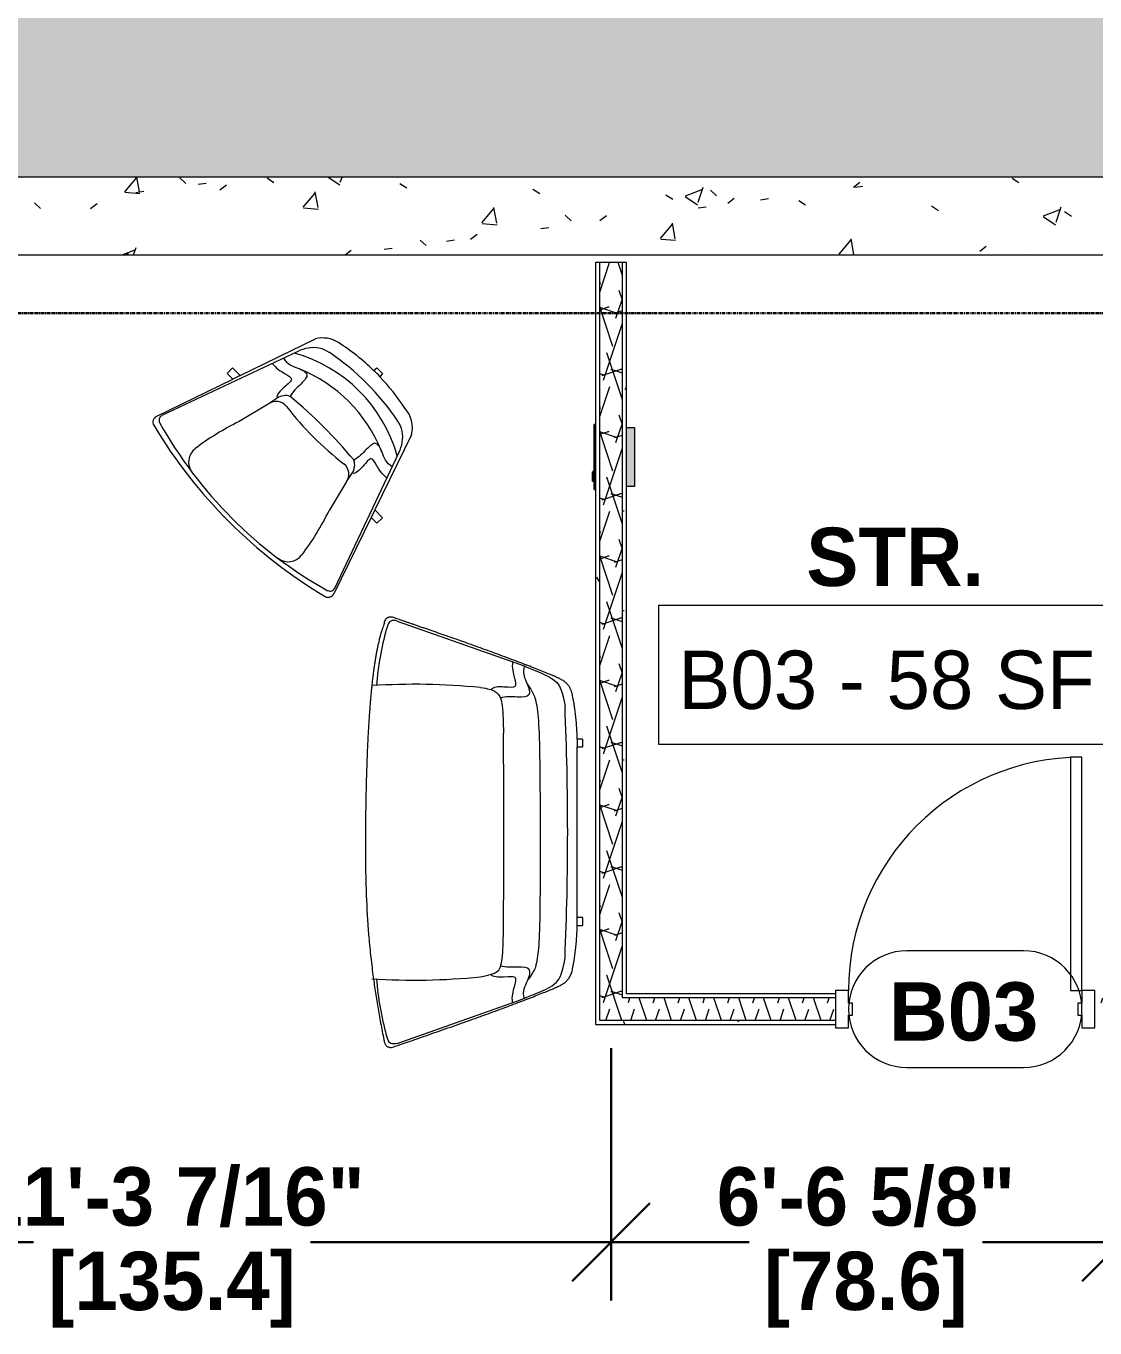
# Model space of a CAD drawing. Header units: inches. Extents: x -4218 to -1814, y 9767 to 12426.
# Drawn here: x -3447.1 to -3282.3, y 11378.6 to 11579.5 of the extents above; entities that cross this region are included whole.
import ezdxf

# ---------------------------------------------------------------- set-up
doc = ezdxf.new("R2010")
doc.units = ezdxf.units.IN
doc.header["$MEASUREMENT"] = 0
doc.linetypes.add('Grid Line 1_2_', pattern=[0.875, 0.5, -0.125, 0.125, -0.125])
doc.linetypes.add('Grid Line 1_2__2_', pattern=[0.875, 0.5, -0.125, 0.125, -0.125])
for name, color, linetype, lineweight in [('0-1', 7, 'Continuous', 5), ('A-ANNO-DIMS-1', 211, 'Continuous', 30), ('A-AREA-IDEN', 2, 'Continuous', 9), ('A-DOOR-3', 31, 'Continuous', 9), ('A-DOOR-4', 31, 'Continuous', 20), ('A-DOOR-FRAM', 31, 'Continuous', 20), ('A-DOOR-IDEN', 31, 'Continuous', 9), ('A-FLOR-3', 253, 'Continuous', 5), ('A-WALL', 113, 'Continuous', 13), ('A-WALL-PATT-2', 55, 'Continuous', 9), ('A-WALL-PATT-5', 111, 'Continuous', 9), ('E-FIRE', 2, 'Continuous', 9), ('I-FURN', 30, 'Continuous', 9), ('I-WALL-3', 2, 'Continuous', 9), ('S-FNDN-5', 7, 'Continuous', 9), ('S-GRID-1', 1, 'Grid Line 1_2_', 9), ('S-GRID-2', 1, 'Grid Line 1_2__2_', 30)]:
    doc.layers.add(name, color=color, linetype=linetype, lineweight=lineweight)
doc.styles.add('Arial_B', font='arialbd.ttf', dxfattribs={"height": 9})
doc.styles.add('Century Gothic', font='ufonts.com_century-gothic.ttf', dxfattribs={"height": 9})
doc.styles.add('Century Gothic_B', font='GOTHICB.TTF', dxfattribs={"height": 9})
doc.dimstyles.new('OD__1_16__Tol__', dxfattribs={"dimscale": 12, "dimtxt": 9.397514, "dimasz": 1, "dimexe": 0.75, "dimexo": 0.5, "dimgap": 0.125, "dimtad": 1, "dimdec": 4, "dimrnd": 0.0625, "dimzin": 3, "dimdsep": 46, "dimlunit": 4, "dimtxsty": 'Century Gothic_B', "dimblk1": 'OBLIQUE', "dimblk2": 'OBLIQUE', "dimsah": 1, "dimcen": 0.09, "dimdle": 0.75, "dimazin": 0, "dimtfac": 1, "dimtdec": 4, "dimtix": 1, "dimtmove": 0, "dimatfit": 3, "dimfxl": 1, "dimtvp": 1, "dimtfill": 1, "dimfrac": 2, "dimtolj": 1, "dimtzin": 0, "dimlwd": 30, "dimlwe": 30, "dimarcsym": 2})
pattern_1 = [(50, (0, 0), (27.5427, -2.40992), [2.88, -31.68]), (355, (0, 0), (-5.327844, 28.884266), [2.304, -25.344]), (100.451, (2.295, -0.2), (22.215316, 26.47393), [2.448, -26.924]), (46.184, (0, 7.68), (40.98187, -6.35642), [4.32, -47.52]), (96.636, (3.415, 7.15), (35.89075, 37.40619), [3.671, -40.386]), (351.184, (0, 7.68), (35.89097, 37.40622), [3.456, -38.016]), (21, (3.84, 5.76), (22.921036, -15.46073), [2.88, -31.68]), (326, (3.84, 5.76), (9.34353, 27.84574), [2.304, -25.344]), (71.451, (5.75, 4.472), (32.26477, 12.38442), [2.448, -26.924]), (37.5, (0, 0), (0.466855, 12.782707), [1.267, -23.77, 1.267, -24.461, -25.44]), (37.5, (0, 0), (0.466855, 12.782707), [-50.765, 1.267, -24.173]), (7.5, (0, 0), (10.10159, 15.14509), [1.267, -13.402, 1.267, -23.194, -9.696]), (7.5, (0, 0), (10.10159, 15.14509), [-39.13, 1.267, -8.429]), (327.5, (-8.563, 0), (20.499161, -0.86578), [1.267, -8.333, 1.267, -28.685, -39.744]), (327.5, (-8.563, 0), (20.499161, -0.86578), [-39.552, 1.267, -38.477]), (317.5, (-12.403, 0), (22.39478, 3.844288), [1.267, -11.213, 1.267, -18.624, -28.224]), (317.5, (-12.403, 0), (22.39478, 3.844288), [-32.371, 1.267, -26.957])]
pattern_2 = [(0, (0, 0), (30.72, 7.68), [1.267, -21.773, 1.267, -21.773, -122.88]), (0, (0, 0), (30.72, 7.68), [-46.08, 1.267, -44.813, 1.267, -21.773, -53.76]), (0, (0, 0), (30.72, 7.68), [-115.2, 1.267, -14.093, 1.267, -37.133]), (120, (11.52, 3.84), (-22.011075, 22.7643004), [1.267, -21.773, 1.267, -21.773, -122.88]), (120, (11.52, 3.84), (-22.011075, 22.7643004), [-46.08, 1.267, -44.813, 1.267, -21.773, -53.76]), (120, (11.52, 3.84), (-22.011075, 22.7643004), [-115.2, 1.267, -14.093, 1.267, -37.133]), (240, (15.36, 19.2), (-8.708925, -30.4443004), [1.267, -21.773, 1.267, -21.773, -122.88]), (240, (15.36, 19.2), (-8.708925, -30.4443004), [-46.08, 1.267, -44.813, 1.267, -21.773, -53.76]), (240, (15.36, 19.2), (-8.708925, -30.4443004), [-115.2, 1.267, -14.093, 1.267, -37.133])]
pattern_3 = [(161.57, (0.48, 0.48), (-3.83995378, -1.544e-05), [0, -27.322, 3.034, 0]), (18.43, (-0.48, 0.48), (-3.83995378, 1.544e-05), [0, -27.322, 3.034, 0]), (108.43, (0.48, 0.48), (1.919622, -9.60052459), [9.106, -21.25]), (71.57, (-0.48, 0.48), (1.919622, 9.60052459), [9.106, -21.25])]

# ---------------------------------------------------------------- blocks, each defined once
blk = doc.blocks.new('CTR - 1st Phase - Shell_rvt-1-FLOOR PLAN - BASEMENT')
at = {"layer": 'S-GRID-1'}
blk.add_line((-1814.21, 11535.19), (-4168.71, 11535.19), dxfattribs=at)
blk = doc.blocks.new('CTR - 1st Phase - Structure_rvt-1-FLOOR PLAN - BASEMENT')
at = {"layer": 'A-FLOR-3'}
blk.add_hatch(color=256, dxfattribs=at).paths.add_polyline_path([(-3053.55, 11556.19), (-3053.55, 11775.19), (-3562.18, 11775.19), (-3562.18, 11556.19), (-3054.24, 11556.19)], flags=0)
at = {"layer": 'A-WALL-PATT-2'}
h = blk.add_hatch(dxfattribs=at)
h.set_pattern_fill('FP_2', color=256, style=0, pattern_type=2)
h.set_pattern_definition(pattern_1)
h.paths.add_polyline_path([(-3433.32, 11544.19), (-3433.32, 11556.19), (-3599.32, 11556.19), (-3599.32, 11544.19), (-3464.18, 11544.19)], flags=0)
h = blk.add_hatch(dxfattribs=at)
h.set_pattern_fill('FP_2', color=256, style=0, pattern_type=2)
h.set_pattern_definition(pattern_1)
h.paths.add_polyline_path([(-3197.89, 11544.19), (-3154.32, 11544.19), (-3154.32, 11556.19), (-3433.32, 11556.19), (-3433.32, 11544.19), (-3198.93, 11544.19)], flags=0)
at = {"layer": 'S-FNDN-5'}
for p, q in [((-3433.32, 11556.19), (-3599.32, 11556.19)), ((-3154.32, 11556.19), (-3433.32, 11556.19)), ((-3489.7, 11544.19), (-3433.32, 11544.19)), ((-3433.32, 11544.19), (-3197.89, 11544.19))]:
    blk.add_line(p, q, dxfattribs=at)
at = {"layer": 'S-GRID-2'}
blk.add_line((-1814.21, 11535.19), (-4076.95, 11535.19), dxfattribs=at)
blk = doc.blocks.new('HOLLOW METAL - HM - METAL LEAF - 3-0 x 7-0-2191985-FLOOR PLAN - BASEMENT')
at = {"layer": 'A-DOOR-3'}
blk.add_arc((18, 3.125), 36, 90, 180, dxfattribs=at)
at = {"layer": 'A-DOOR-4'}
for p, q in [((18, 39.125), (16.25, 39.125)), ((16.25, 39.125), (16.25, 3.125)), ((18, 3.125), (18, 39.125)), ((16.25, 3.125), (18, 3.125))]:
    blk.add_line(p, q, dxfattribs=at)
at = {"layer": 'A-DOOR-FRAM'}
for p, q in [((-18, 3.125), (-20, 3.125)), ((-20, 3.125), (-20, -2.625)), ((-18, 1.1875), (-18, 3.125)), ((18, 3.125), (18, 1.1875)), ((20, 3.125), (18, 3.125)), ((20, -2.625), (20, 3.125)), ((-17.375, 1.1875), (-18, 1.1875)), ((-17.375, -0.6875), (-17.375, 1.1875)), ((18, 1.1875), (17.375, 1.1875)), ((17.375, 1.1875), (17.375, -0.6875)), ((-18, -2.625), (-18, -0.6875)), ((-18, -0.6875), (-17.375, -0.6875)), ((17.375, -0.6875), (18, -0.6875)), ((18, -0.6875), (18, -2.625)), ((-20, -2.625), (-18, -2.625)), ((18, -2.625), (20, -2.625))]:
    blk.add_line(p, q, dxfattribs=at)
blk = doc.blocks.new('Seating-Setee-Teknion-BBMC_Metropolitan-R2013 - Lounge Settee-1463093-FLOOR PLAN - BASEMENT')
at = {"layer": 'I-FURN'}
for p, q in [((-14.38, 16.96), (-14.38, 16.18)), ((-13.23, 17.01), (-14.33, 17.01)), ((-13.18, 16.18), (-13.18, 16.96)), ((13.18, 16.18), (-13.18, 16.18)), ((13.18, 16.96), (13.18, 16.18)), ((14.33, 17.01), (13.23, 17.01)), ((14.38, 16.18), (14.38, 16.96)), ((-32.58, -11.63), (-25.87, 7.43)), ((32.58, -11.63), (25.87, 7.43))]:
    blk.add_line(p, q, dxfattribs=at)
for centre, radius, start, end in [((-14.33, 16.96), 0.05, 90, 180), ((-13.23, 16.96), 0.05, 0, 90), ((13.23, 16.96), 0.05, 90, 180), ((14.33, 16.96), 0.05, 0, 90), ((0, -443.54), 458.23, 87.5725, 92.4275), ((0, -1564.76), 1569.61, 89.44191, 90.55809), ((81.89, -8.96), 104.71, 174.4123, 183.5877), ((-81.89, -8.96), 104.71, 356.4123, 5.5877), ((-18.28, 35.39), 50.39, 254.9741, 265.0259), ((18.28, 35.39), 50.39, 274.9741, 285.0259)]:
    blk.add_arc(centre, radius, start, end, dxfattribs=at)
for points, knots in [([(-14.38, 16.18), (-15.21, 16.14), (-16.35, 16.08), (-17.66, 15.96), (-18.55, 15.86), (-19.33, 15.75), (-20.24, 15.61), (-20.77, 15.52), (-21.06, 15.45)], [0, 0, 0, 0, 0.25, 0.375, 0.5, 0.625, 0.75, 1, 1, 1, 1]), ([(21.06, 15.45), (20.77, 15.52), (20.24, 15.61), (19.33, 15.75), (18.55, 15.86), (17.66, 15.96), (16.35, 16.08), (15.21, 16.14), (14.38, 16.18)], [0, 0, 0, 0, 0.25, 0.375, 0.5, 0.625, 0.75, 1, 1, 1, 1]), ([(-21.06, 15.45), (-21.23, 15.42), (-21.55, 15.34), (-21.98, 15.19), (-22.28, 15.04), (-22.5, 14.9), (-22.66, 14.8), (-22.8, 14.68), (-22.93, 14.56), (-23.06, 14.42), (-23.17, 14.29), (-23.28, 14.14), (-23.39, 13.99), (-23.48, 13.83), (-23.58, 13.67), (-23.67, 13.5), (-23.76, 13.32), (-23.84, 13.13), (-23.93, 12.94), (-24.02, 12.75), (-24.13, 12.48), (-24.33, 11.99), (-24.65, 11.23), (-25.05, 10.23), (-25.48, 9.14), (-26.09, 7.57), (-26.74, 5.83), (-27.45, 3.93), (-27.91, 2.67), (-28.28, 1.63), (-28.57, 0.83), (-28.87, 0.01), (-29.26, -1.1), (-29.66, -2.23), (-30.06, -3.35), (-30.33, -4.12), (-30.57, -4.82), (-30.79, -5.44), (-31, -6.05), (-31.21, -6.65), (-31.41, -7.23), (-31.61, -7.81), (-31.8, -8.36), (-31.99, -8.9), (-32.17, -9.42), (-32.34, -9.92), (-32.51, -10.4), (-32.66, -10.85), (-32.81, -11.27), (-32.99, -11.79), (-33.11, -12.14), (-33.18, -12.35)], [0, 0, 0, 0, 0.020833, 0.041667, 0.0625, 0.072917, 0.083333, 0.09375, 0.104167, 0.114583, 0.125, 0.135417, 0.145833, 0.15625, 0.166667, 0.177083, 0.1875, 0.197917, 0.208333, 0.21875, 0.229167, 0.25, 0.291667, 0.333333, 0.375, 0.416667, 0.5, 0.541667, 0.583333, 0.604167, 0.625, 0.645833, 0.666667, 0.708333, 0.729167, 0.75, 0.765625, 0.78125, 0.796875, 0.8125, 0.828125, 0.84375, 0.859375, 0.875, 0.890625, 0.90625, 0.921875, 0.9375, 0.953125, 0.96875, 1, 1, 1, 1]), ([(-25.87, 7.43), (-24.42, 11.02), (-23.48, 13.17), (-21.73, 13.89), (-19.41, 14.28)], [0, 0, 0, 0, 0.2252068, 0.4081871, 0.4081871, 0.4081871, 0.4081871]), ([(25.87, 7.43), (24.42, 11.02), (23.48, 13.17), (21.73, 13.89), (19.41, 14.28)], [0, 0, 0, 0, 0.2252068, 0.4081871, 0.4081871, 0.4081871, 0.4081871]), ([(33.18, -12.35), (33.08, -12.07), (32.92, -11.6), (32.66, -10.85), (32.39, -10.04), (32, -8.92), (31.31, -6.95), (30.55, -4.76), (29.76, -2.51), (29.26, -1.1), (28.87, 0.01), (28.57, 0.83), (28.28, 1.63), (27.91, 2.67), (27.45, 3.93), (26.74, 5.83), (26.09, 7.57), (25.48, 9.14), (25.05, 10.23), (24.72, 11.06), (24.46, 11.68), (24.24, 12.2), (24.08, 12.6), (23.96, 12.87), (23.92, 12.97), (23.85, 13.11), (23.76, 13.32), (23.66, 13.52), (23.59, 13.65), (23.54, 13.73), (23.46, 13.87), (23.36, 14.03), (23.26, 14.18), (23.17, 14.29), (23.08, 14.39), (22.96, 14.52), (22.83, 14.65), (22.71, 14.75), (22.63, 14.81), (22.52, 14.89), (22.34, 15.01), (22.07, 15.15), (21.66, 15.31), (21.31, 15.4), (21.06, 15.45)], [0, 0, 0, 0, 0.041667, 0.0625, 0.083333, 0.125, 0.166667, 0.25, 0.291667, 0.333333, 0.354167, 0.375, 0.395833, 0.416667, 0.458333, 0.5, 0.583333, 0.625, 0.666667, 0.708333, 0.729167, 0.75, 0.78125, 0.789062, 0.792969, 0.796875, 0.8125, 0.828125, 0.832031, 0.835938, 0.84375, 0.859375, 0.867188, 0.875, 0.882812, 0.890625, 0.90625, 0.914062, 0.917969, 0.921875, 0.9375, 0.953125, 0.96875, 1, 1, 1, 1]), ([(-23.04, 8.36), (-21.45, 9.43), (-19.2, 10.12), (-14.55, 10.45), (15.42, 10.48), (19.02, 10.17), (21.24, 9.62), (22.71, 8.59)], [0, 0, 0, 0, 0.248898, 1.278682, 2.343766, 3.342718, 3.556847, 3.556847, 3.556847, 3.556847]), ([(-25.7, 8.01), (-24.59, 7.65), (-22.65, 8.61), (-20.89, 9.06), (-20.8, 7.35), (-20.95, 5.09), (-20.7, 4.32)], [0, 0, 0, 0, 0.1414553, 0.2981065, 0.4572853, 0.5889724, 0.5889724, 0.5889724, 0.5889724]), ([(25.7, 8.01), (24.59, 7.66), (22.7, 8.73), (20.88, 9.11), (20.77, 7.39), (20.9, 5.13), (20.64, 4.36)], [0, 0, 0, 0, 0.1441141, 0.3036305, 0.4661544, 0.5996296, 0.5996296, 0.5996296, 0.5996296]), ([(-26.35, 6.19), (-25.32, 6.06), (-23.62, 6.55), (-22.14, 6.89), (-22.44, 5.24), (-22.44, 3.12), (-21.98, 2.9)], [0, 0, 0, 0, 0.1221935, 0.2623978, 0.4124405, 0.5340575, 0.5340575, 0.5340575, 0.5340575]), ([(26.35, 6.19), (25.31, 6.06), (23.59, 6.56), (22.1, 6.91), (22.4, 5.24), (22.39, 3.1), (21.92, 2.88)], [0, 0, 0, 0, 0.1221935, 0.2623978, 0.4124405, 0.5340575, 0.5340575, 0.5340575, 0.5340575]), ([(-22.32, 1.23), (-22.18, 2.42), (-21.62, 4.03), (-20.65, 4.78), (-15.29, 4.78)], [0, 0, 0, 0, 0.1145501, 0.345051, 0.345051, 0.345051, 0.345051]), ([(22.32, 1.23), (21.97, 2.73), (21.62, 4.03), (20.65, 4.78), (15.29, 4.78)], [0, 0, 0, 0, 0.1141086, 0.334486, 0.334486, 0.334486, 0.334486]), ([(-32.58, -11.63), (-32.7, -11.97), (-32.7, -12.77), (-32.13, -13), (-31.35, -13.27)], [0, 0, 0, 0, 0.0494276, 0.1116388, 0.1116388, 0.1116388, 0.1116388]), ([(32.58, -11.63), (32.7, -11.97), (32.7, -12.77), (32.13, -13), (31.35, -13.27)], [0, 0, 0, 0, 0.0494276, 0.1116388, 0.1116388, 0.1116388, 0.1116388]), ([(-33.18, -12.35), (-33.19, -12.43), (-33.2, -12.58), (-33.19, -12.79), (-33.14, -12.98), (-33.02, -13.24), (-32.79, -13.45), (-32.41, -13.6), (-32.17, -13.63), (-32.04, -13.65)], [0, 0, 0, 0, 0.111111, 0.222222, 0.333333, 0.444444, 0.722222, 0.861111, 1, 1, 1, 1]), ([(-32.04, -13.65), (-31.77, -13.75), (-31.2, -13.96), (-30.25, -14.24), (-29.37, -14.46), (-28.61, -14.63), (-28.03, -14.74), (-27.42, -14.86), (-26.79, -14.97), (-26.14, -15.07), (-25.47, -15.17), (-24.79, -15.26), (-24.08, -15.35), (-23.36, -15.44), (-22.63, -15.52), (-21.88, -15.59), (-21.12, -15.67), (-20.34, -15.73), (-19.56, -15.8), (-18.76, -15.86), (-17.95, -15.92), (-17.14, -15.97), (-16.32, -16.02), (-15.49, -16.07), (-14.65, -16.12), (-13.81, -16.16), (-12.96, -16.2), (-12.12, -16.23), (-11.26, -16.26), (-10.41, -16.29), (-9.56, -16.32), (-8.71, -16.35), (-7.85, -16.37), (-7, -16.39), (-5.88, -16.42), (-4.48, -16.45), (-2.82, -16.47), (-1.19, -16.49), (0.95, -16.51), (3.58, -16.51), (6.67, -16.47), (10.75, -16.35), (14.8, -16.11), (18.91, -15.72), (21.79, -15.38), (24.46, -15.01), (26.51, -14.68), (28.17, -14.39), (29.87, -14.08), (31.16, -13.83), (32.04, -13.65)], [0, 0, 0, 0, 0.02381, 0.047619, 0.071429, 0.083333, 0.095238, 0.107143, 0.119048, 0.130952, 0.142857, 0.154762, 0.166667, 0.178571, 0.190476, 0.202381, 0.214286, 0.22619, 0.238095, 0.25, 0.261905, 0.27381, 0.285714, 0.297619, 0.309524, 0.321429, 0.333333, 0.345238, 0.357143, 0.369048, 0.380952, 0.392857, 0.404762, 0.416667, 0.428571, 0.452381, 0.47619, 0.5, 0.52381, 0.571429, 0.619048, 0.666667, 0.761905, 0.809524, 0.857143, 0.892857, 0.928571, 0.946429, 0.964286, 1, 1, 1, 1]), ([(32.04, -13.65), (32.14, -13.64), (32.34, -13.61), (32.58, -13.53), (32.78, -13.43), (32.94, -13.3), (33.06, -13.15), (33.14, -12.99), (33.17, -12.86), (33.19, -12.76), (33.2, -12.61), (33.2, -12.47), (33.18, -12.35)], [0, 0, 0, 0, 0.111111, 0.222222, 0.333333, 0.444444, 0.555556, 0.666667, 0.75, 0.791667, 0.833333, 1, 1, 1, 1])]:
    blk.add_open_spline(points, degree=3, knots=knots, dxfattribs=at)
for points in [[(-14.38, 16.18), (-13.78, 16.18), (-13.18, 16.18)], [(14.38, 16.18), (13.78, 16.18), (13.18, 16.18)]]:
    blk.add_open_spline(points, degree=2, dxfattribs=at)
blk = doc.blocks.new('Seating-Lounge_Chair-Teknion-BBMC_Metropolitan-R2013 - Lounge Chair-1793153-FLOOR PLAN - BASEMENT')
at = {"layer": 'I-FURN'}
for p, q in [((-15.08, 0.6), (-19.35, 12.99)), ((-11.03, -9.54), (-18.84, 12.29)), ((11.03, -9.54), (18.84, 12.29)), ((19.35, 12.99), (15.08, 0.6)), ((-8.51, -0.55), (-9.74, 4.39)), ((8.51, -0.55), (9.77, 4.5)), ((-16.34, 0.58), (-15.08, 0.6)), ((-16.34, -0.62), (-16.34, 0.58)), ((-14.66, -0.64), (-15.08, 0.6)), ((14.66, -0.64), (15.08, 0.6)), ((15.08, 0.6), (16.34, 0.58)), ((16.34, 0.58), (16.34, -0.62)), ((-14.66, -0.64), (-16.34, -0.62)), ((-10.46, -12.84), (-14.66, -0.64)), ((14.66, -0.64), (10.46, -12.84)), ((16.34, -0.62), (14.66, -0.64)), ((-0.6, -16.36), (-0.69, -15.74)), ((0.68, -15.74), (0.6, -16.36)), ((0.6, -16.36), (-0.6, -16.36))]:
    blk.add_line(p, q, dxfattribs=at)
for centre, radius, start, end in [((0, -60.44), 76.97, 75.9502, 104.0498), ((-18.45, 13.3), 0.949, 104.0498, 199), ((0, -51.1), 66.95, 74.0922, 105.9078), ((-9.05, 12.61), 2.59, 97.7889, 187.7889), ((9.04, 12.61), 2.59, 352.2111, 82.2111), ((18.45, 13.3), 0.949, 341, 75.9502), ((-18.11, 12.55), 0.766, 107.9097, 199.6651), ((29.35, 17.86), 41.36, 187.7889, 199.02), ((-29.36, 17.87), 41.36, 341.1446, 352.2111), ((18.11, 12.55), 0.766, 340.3349, 72.0903), ((-6.53, -0.33), 1.99, 186.4293, 277.5707), ((26.42, 5.66), 35.49, 190.3666, 192.7696), ((0, -49.5), 47.61, 82.49, 97.5707), ((6.53, -0.33), 1.99, 261.0991, 353.5707), ((-26.42, 5.66), 35.49, 347.2304, 349.6334), ((-5.99, -1.79), 2.23, 190.1443, 244.8434), ((0, 78), 82.11, 265.1543, 274.8457), ((5.99, -1.79), 2.23, 295.1566, 349.8557), ((0, 13.43), 23.05, 247.077, 292.923), ((0, 11.03), 22.95, 240.7025, 299.2975), ((-5.4, -7.6), 5.96, 198.9113, 215.0887), ((5.4, -7.6), 5.96, 324.9113, 341.0887), ((-6.62, -8.47), 4.46, 215.0887, 258.9113), ((6.62, -8.47), 4.46, 281.0887, 324.9113), ((-6.64, -10.6), 4.43, 210.3775, 267.1506), ((0.02, 25.42), 39, 258.9113, 281.0887), ((6.64, -10.6), 4.43, 282.045, 329.6225), ((0.14, 18.2), 33.94, 258.0984, 268.6064), ((-0.03, -0.33), 15.43, 267.603, 272.679), ((0.14, 18.2), 33.94, 270.9183, 282.6323)]:
    blk.add_arc(centre, radius, start, end, dxfattribs=at)
for points, knots in [([(-12.5, -5.44), (-11.48, -5.31), (-9.8, -5.8), (-8.34, -6.13), (-8.64, -4.5), (-8.64, -2.41), (-8.19, -2.19)], [0, 0, 0, 0, 0.1221935, 0.2623978, 0.4124405, 0.5340575, 0.5340575, 0.5340575, 0.5340575]), ([(-11.85, -7.26), (-10.78, -6.94), (-8.92, -7.91), (-7.24, -8.38), (-7.1, -6.73), (-7.2, -4.55), (-6.94, -3.81)], [0, 0, 0, 0, 0.1414553, 0.2981065, 0.4572853, 0.5889724, 0.5889724, 0.5889724, 0.5889724]), ([(11.85, -7.26), (10.78, -6.94), (8.92, -7.91), (7.24, -8.38), (7.1, -6.73), (7.2, -4.55), (6.94, -3.81)], [0, 0, 0, 0, 0.1414553, 0.2981065, 0.4572853, 0.5889724, 0.5889724, 0.5889724, 0.5889724]), ([(12.5, -5.44), (11.48, -5.31), (9.8, -5.8), (8.34, -6.13), (8.64, -4.5), (8.64, -2.41), (8.19, -2.19)], [0, 0, 0, 0, 0.1221935, 0.2623978, 0.4124405, 0.5340575, 0.5340575, 0.5340575, 0.5340575])]:
    blk.add_open_spline(points, degree=3, knots=knots, dxfattribs=at)
blk = doc.blocks.new('104416 - Fire Extinguishers - Wall - Class A - Light - 2A-2206155-FLOOR PLAN - BASEMENT')
at = {"layer": 'E-FIRE'}
for points in [[(13.19, 2.37), (23.19, 2.37), (23.19, 2.63), (13.19, 2.63)], [(14.44, 2.63), (14.84, 2.63), (14.84, 2.88), (14.44, 2.88)], [(14.84, 2.63), (15.03, 2.63), (15.03, 2.88), (14.84, 2.88)], [(15.03, 2.63), (15.11, 2.63), (15.08, 2.88), (15.03, 2.88)], [(15.11, 2.63), (15.24, 2.63), (15.24, 2.88), (15.11, 2.88)], [(15.24, 2.63), (15.51, 2.63), (15.51, 2.88), (15.24, 2.88)], [(15.51, 2.63), (15.73, 2.63), (15.73, 2.88), (15.51, 2.88)], [(15.73, 2.63), (15.87, 2.63), (15.87, 2.88), (15.73, 2.88)], [(15.87, 2.63), (15.91, 2.63), (15.87, 2.88)], [(15.91, 2.63), (15.94, 2.63), (15.91, 2.88)], [(13.63, -3.62), (22.75, -3.62), (22.75, -2.38), (13.63, -2.38), (13.63, -2.46)]]:
    blk.add_hatch(color=256, dxfattribs=at).paths.add_polyline_path(points, flags=0)
for p, q in [((13.19, 2.63), (13.19, 2.37)), ((23.19, 2.63), (13.19, 2.63)), ((13.19, 2.63), (23.19, 2.63)), ((13.19, 2.63), (13.19, 2.37)), ((14.41, 2.63), (14.41, 2.88)), ((14.44, 2.88), (14.84, 2.88)), ((14.44, 2.63), (14.44, 2.88)), ((14.84, 2.88), (15.03, 2.88)), ((14.84, 2.63), (14.84, 2.88)), ((15.03, 2.88), (15.11, 2.88)), ((15.03, 2.63), (15.03, 2.88)), ((15.11, 2.88), (15.24, 2.88)), ((15.11, 2.63), (15.11, 2.88)), ((15.24, 2.88), (15.51, 2.88)), ((15.24, 2.63), (15.24, 2.88)), ((15.51, 2.88), (15.73, 2.88)), ((15.51, 2.63), (15.51, 2.88)), ((15.73, 2.88), (15.87, 2.88)), ((15.73, 2.63), (15.73, 2.88)), ((15.87, 2.88), (15.91, 2.88)), ((15.87, 2.63), (15.87, 2.88)), ((15.91, 2.63), (15.91, 2.88)), ((15.94, 2.63), (15.94, 2.88)), ((23.19, 2.37), (23.19, 2.63)), ((23.19, 2.37), (23.19, 2.63)), ((13.63, -3.62), (13.63, -2.38)), ((22.75, -3.62), (13.63, -3.62)), ((22.75, -2.38), (22.75, -3.62))]:
    blk.add_line(p, q, dxfattribs=at)
blk = doc.blocks.new('Door Tag - Plans-594102-FLOOR PLAN - BASEMENT')
at = {"layer": 'A-DOOR-IDEN'}
for p, q in [((0.09375, 0.09375), (-0.09375, 0.09375)), ((-0.09375, -0.09375), (0.09375, -0.09375))]:
    blk.add_line(p, q, dxfattribs=at)
for centre, start, end in [((-0.09375, 0), 90, 270), ((0.09375, 0), 270, 90)]:
    blk.add_arc(centre, 0.09375, start, end, dxfattribs=at)
blk = doc.blocks.new('_Oblique')
at = {"color": 0, "linetype": 'ByBlock', "lineweight": -2}
blk.add_line((-0.5, -0.5), (0.5, 0.5), dxfattribs=at)
blk = doc.blocks.new('DIMBLOCK62-FLOOR PLAN - BASEMENT')
at = {"layer": 'A-ANNO-DIMS-1', "color": 0, "lineweight": 30, "transparency": 16777216}
for p, q in [((-3492.32, 11429.63), (-3492.32, 11382.85)), ((-3356.9, 11421.8), (-3356.9, 11382.85)), ((-3501.32, 11391.85), (-3347.9, 11391.85))]:
    blk.add_line(p, q, dxfattribs=at)
at = {"layer": 'Defpoints', "color": 0, "transparency": 16777216}
for p in [(-3492.32, 11435.63), (-3356.9, 11427.8), (-3356.9, 11391.85)]:
    blk.add_point(p, dxfattribs=at)
at = {"layer": 'A-ANNO-DIMS-1', "color": 0, "lineweight": 30, "transparency": 16777216, "xscale": 12, "yscale": 12, "zscale": 12, "rotation": 180}
blk.add_blockref('_Oblique', (-3492.32, 11391.85), dxfattribs=at)
at = {"layer": 'A-ANNO-DIMS-1', "color": 0, "lineweight": 30, "transparency": 16777216, "xscale": 12, "yscale": 12, "zscale": 12}
blk.add_blockref('_Oblique', (-3356.9, 11391.85), dxfattribs=at)
at = {"layer": 'A-ANNO-DIMS-1', "color": 0, "transparency": 16777216, "insert": (-3424.61, 11398.78), "char_height": 9, "attachment_point": 5, "style": 'Century Gothic_B', "bg_fill": 3, "box_fill_scale": 1.25, "bg_fill_color": 256, "bg_fill_true_color": 13158600, "bg_fill_transparency": 0}
blk.add_mtext('\\A1;11\'-3 7/16"', dxfattribs=at)
at = {"layer": 'A-ANNO-DIMS-1', "color": 0, "transparency": 16777216, "insert": (-3424.61, 11384.52), "char_height": 9, "attachment_point": 5, "style": 'Century Gothic_B', "bg_fill": 3, "box_fill_scale": 1.25, "bg_fill_color": 256, "bg_fill_true_color": 13158600, "bg_fill_transparency": 0}
blk.add_mtext('\\A1;[135.4]', dxfattribs=at)
blk = doc.blocks.new('DIMBLOCK63-FLOOR PLAN - BASEMENT')
at = {"layer": 'A-ANNO-DIMS-1', "color": 0, "lineweight": 30, "transparency": 16777216}
for p, q in [((-3356.9, 11421.8), (-3356.9, 11382.85)), ((-3278.27, 11421.8), (-3278.27, 11382.85)), ((-3365.9, 11391.85), (-3269.27, 11391.85))]:
    blk.add_line(p, q, dxfattribs=at)
at = {"layer": 'Defpoints', "color": 0, "transparency": 16777216}
for p in [(-3356.9, 11427.8), (-3278.27, 11427.8), (-3278.27, 11391.85)]:
    blk.add_point(p, dxfattribs=at)
at = {"layer": 'A-ANNO-DIMS-1', "color": 0, "lineweight": 30, "transparency": 16777216, "xscale": 12, "yscale": 12, "zscale": 12, "rotation": 180}
blk.add_blockref('_Oblique', (-3356.9, 11391.85), dxfattribs=at)
at = {"layer": 'A-ANNO-DIMS-1', "color": 0, "lineweight": 30, "transparency": 16777216, "xscale": 12, "yscale": 12, "zscale": 12}
blk.add_blockref('_Oblique', (-3278.27, 11391.85), dxfattribs=at)
at = {"layer": 'A-ANNO-DIMS-1', "color": 0, "transparency": 16777216, "insert": (-3317.59, 11398.78), "char_height": 9, "attachment_point": 5, "style": 'Century Gothic_B', "bg_fill": 3, "box_fill_scale": 1.25, "bg_fill_color": 256, "bg_fill_true_color": 13158600, "bg_fill_transparency": 0}
blk.add_mtext('\\A1;6\'-6 5/8"', dxfattribs=at)
at = {"layer": 'A-ANNO-DIMS-1', "color": 0, "transparency": 16777216, "insert": (-3317.59, 11384.52), "char_height": 9, "attachment_point": 5, "style": 'Century Gothic_B', "bg_fill": 3, "box_fill_scale": 1.25, "bg_fill_color": 256, "bg_fill_true_color": 13158600, "bg_fill_transparency": 0}
blk.add_mtext('\\A1;[78.6]', dxfattribs=at)
blk = doc.blocks.new('DIMBLOCK64-FLOOR PLAN - BASEMENT')
at = {"layer": 'A-ANNO-DIMS-1', "color": 0, "lineweight": 30, "transparency": 16777216}
for p, q in [((-3278.27, 11421.8), (-3278.27, 11382.85)), ((-3194.89, 11421.8), (-3194.89, 11382.85)), ((-3287.27, 11391.85), (-3185.89, 11391.85))]:
    blk.add_line(p, q, dxfattribs=at)
at = {"layer": 'Defpoints', "color": 0, "transparency": 16777216}
for p in [(-3278.27, 11427.8), (-3194.89, 11427.8), (-3194.89, 11391.85)]:
    blk.add_point(p, dxfattribs=at)
at = {"layer": 'A-ANNO-DIMS-1', "color": 0, "lineweight": 30, "transparency": 16777216, "xscale": 12, "yscale": 12, "zscale": 12, "rotation": 180}
blk.add_blockref('_Oblique', (-3278.27, 11391.85), dxfattribs=at)
at = {"layer": 'A-ANNO-DIMS-1', "color": 0, "lineweight": 30, "transparency": 16777216, "xscale": 12, "yscale": 12, "zscale": 12}
blk.add_blockref('_Oblique', (-3194.89, 11391.85), dxfattribs=at)
at = {"layer": 'A-ANNO-DIMS-1', "color": 0, "transparency": 16777216, "insert": (-3236.58, 11398.78), "char_height": 9, "attachment_point": 5, "style": 'Century Gothic_B', "bg_fill": 3, "box_fill_scale": 1.25, "bg_fill_color": 256, "bg_fill_true_color": 13158600, "bg_fill_transparency": 0}
blk.add_mtext('\\A1;6\'-11 3/8"', dxfattribs=at)
at = {"layer": 'A-ANNO-DIMS-1', "color": 0, "transparency": 16777216, "insert": (-3236.58, 11384.52), "char_height": 9, "attachment_point": 5, "style": 'Century Gothic_B', "bg_fill": 3, "box_fill_scale": 1.25, "bg_fill_color": 256, "bg_fill_true_color": 13158600, "bg_fill_transparency": 0}
blk.add_mtext('\\A1;[83.4]', dxfattribs=at)

msp = doc.modelspace()

# ---------------------------------------------------------------- hatches: boundary and pattern name
at = {"layer": 'A-WALL-PATT-5'}
h = msp.add_hatch(dxfattribs=at)
h.set_pattern_fill('FP_5', color=256, style=0, pattern_type=2)
h.set_pattern_definition(pattern_2)
h.paths.add_polyline_path([(-3359.27414, 11425.4269), (-3358.64914, 11425.4269), (-3358.64914, 11542.9894), (-3359.27414, 11542.9894), (-3359.27414, 11427.04979)], flags=0)
h = msp.add_hatch(dxfattribs=at)
h.set_pattern_fill('FP_6', color=256, style=0, pattern_type=2)
h.set_pattern_definition(pattern_3)
h.paths.add_polyline_path([(-3358.64914, 11426.0519), (-3355.14914, 11426.0519), (-3355.14914, 11542.9894), (-3358.64914, 11542.9894), (-3358.64914, 11427.04979)], flags=0)
h = msp.add_hatch(dxfattribs=at)
h.set_pattern_fill('FP_5', color=256, style=0, pattern_type=2)
h.set_pattern_definition(pattern_2)
h.paths.add_polyline_path([(-3355.14914, 11429.5519), (-3354.52414, 11429.5519), (-3354.52414, 11542.9894), (-3355.14914, 11542.9894), (-3355.14914, 11429.89106)], flags=0)
h = msp.add_hatch(dxfattribs=at)
h.set_pattern_fill('FP_5', color=256, style=0, pattern_type=2)
h.set_pattern_definition(pattern_2)
h.paths.add_polyline_path([(-3335.93916, 11429.5519), (-3322.27414, 11429.5519), (-3322.27414, 11430.1769), (-3354.52414, 11430.1769), (-3354.52414, 11429.5519)], flags=0)
h.paths.add_polyline_path([(-3261.58531, 11429.5519), (-3240.77414, 11429.5519), (-3240.77414, 11430.1769), (-3276.52414, 11430.1769), (-3276.52414, 11429.5519), (-3275.89914, 11429.5519)], flags=0)
h.paths.add_polyline_path([(-3282.27414, 11429.5519), (-3280.02414, 11429.5519), (-3280.02414, 11430.1769), (-3282.27414, 11430.1769)], flags=0)
h.paths.add_polyline_path([(-3197.88624, 11429.5519), (-3197.88624, 11430.1769), (-3200.77414, 11430.1769), (-3200.77414, 11429.5519)], flags=0)
h = msp.add_hatch(dxfattribs=at)
h.set_pattern_fill('FP_6', color=256, style=0, pattern_type=2)
h.set_pattern_definition(pattern_3)
h.paths.add_polyline_path([(-3355.14914, 11426.0519), (-3322.27414, 11426.0519), (-3322.27414, 11429.5519), (-3355.14914, 11429.5519), (-3355.14914, 11427.04979)], flags=0)
h.paths.add_polyline_path([(-3282.27414, 11426.0519), (-3240.77414, 11426.0519), (-3240.77414, 11429.5519), (-3282.27414, 11429.5519), (-3282.27414, 11426.8644)], flags=0)
h.paths.add_polyline_path([(-3200.77414, 11426.0519), (-3197.88624, 11426.0519), (-3197.88624, 11429.5519), (-3200.77414, 11429.5519), (-3200.77414, 11426.8644)], flags=0)
h = msp.add_hatch(dxfattribs=at)
h.set_pattern_fill('FP_5', color=256, style=0, pattern_type=2)
h.set_pattern_definition(pattern_2)
h.paths.add_polyline_path([(-3261.58531, 11425.4269), (-3240.77414, 11425.4269), (-3240.77414, 11426.0519), (-3282.27414, 11426.0519), (-3282.27414, 11425.4269), (-3276.52414, 11425.4269)], flags=0)
h.paths.add_polyline_path([(-3355.14914, 11425.4269), (-3322.27414, 11425.4269), (-3322.27414, 11426.0519), (-3358.64914, 11426.0519), (-3358.64914, 11425.4269)], flags=0)
h.paths.add_polyline_path([(-3197.88624, 11425.4269), (-3197.88624, 11426.0519), (-3200.77414, 11426.0519), (-3200.77414, 11425.4269)], flags=0)

# ---------------------------------------------------------------- linework, layer by layer
at = {"layer": 'A-AREA-IDEN', "flags": 128}
msp.add_lwpolyline([(-3349.52844, 11490.11938), (-3280.78828, 11490.11938), (-3280.78828, 11468.62331), (-3349.52844, 11468.62331)], close=True, dxfattribs=at)
at = {"layer": 'A-WALL'}
for p, q in [((-3358.64914, 11426.0519), (-3358.64914, 11542.9894)), ((-3355.14914, 11429.5519), (-3355.14914, 11542.9894)), ((-3322.27414, 11429.5519), (-3355.14914, 11429.5519)), ((-3322.27414, 11426.0519), (-3358.64914, 11426.0519))]:
    msp.add_line(p, q, dxfattribs=at)
at = {"layer": 'I-WALL-3'}
for p, q in [((-3359.27414, 11542.9894), (-3359.27414, 11425.4269)), ((-3354.52414, 11542.9894), (-3359.27414, 11542.9894)), ((-3354.52414, 11430.1769), (-3354.52414, 11542.9894)), ((-3322.27414, 11430.1769), (-3354.52414, 11430.1769)), ((-3359.27414, 11425.4269), (-3322.27414, 11425.4269))]:
    msp.add_line(p, q, dxfattribs=at)

# ---------------------------------------------------------------- block references
at = {"layer": '0-1'}
for name in ['CTR - 1st Phase - Shell_rvt-1-FLOOR PLAN - BASEMENT', 'CTR - 1st Phase - Structure_rvt-1-FLOOR PLAN - BASEMENT']:
    msp.add_blockref(name, (0, 0), dxfattribs=at)
at = {"layer": 'A-DOOR-3'}
msp.add_blockref('HOLLOW METAL - HM - METAL LEAF - 3-0 x 7-0-2191985-FLOOR PLAN - BASEMENT', (-3302.27414, 11427.5519), dxfattribs=at)
at = {"layer": 'A-DOOR-IDEN', "xscale": 95.99999999999994, "yscale": 95.99999999999994, "zscale": 95.99999999999994}
msp.add_blockref('Door Tag - Plans-594102-FLOOR PLAN - BASEMENT', (-3302.27414, 11427.8019), dxfattribs=at)
at = {"layer": 'E-FIRE', "rotation": 90}
msp.add_blockref('104416 - Fire Extinguishers - Wall - Class A - Light - 2A-2206155-FLOOR PLAN - BASEMENT', (-3356.89914, 11494.8016), dxfattribs=at)
at = {"layer": 'I-FURN'}
for name, p, rotation in [('Seating-Lounge_Chair-Teknion-BBMC_Metropolitan-R2013 - Lounge Chair-1793153-FLOOR PLAN - BASEMENT', (-3404.15786, 11514.73855), 134.9999999999977), ('Seating-Setee-Teknion-BBMC_Metropolitan-R2013 - Lounge Settee-1463093-FLOOR PLAN - BASEMENT', (-3378.27998, 11455.09981), 269.9999999999966)]:
    msp.add_blockref(name, p, dxfattribs=dict(at, rotation=rotation))

# ---------------------------------------------------------------- texts
at = {"layer": 'A-AREA-IDEN', "char_height": 9, "attachment_point": 1}
for s, insert, width, style in [('STR.', (-3326.78041, 11502.08752), 27.876, 'Century Gothic_B'), ('B03 - 58 SF', (-3346.52844, 11483.11938), 75.75, 'Century Gothic')]:
    msp.add_mtext(s, dxfattribs=dict(at, insert=insert, width=width, style=style))
at = {"layer": 'A-DOOR-IDEN', "insert": (-3314.0698, 11431.94147), "char_height": 9, "width": 28.179, "attachment_point": 1, "style": 'Arial_B'}
msp.add_mtext('B03', dxfattribs=at)

# ---------------------------------------------------------------- next in the draw order: dimensions: what is measured, and where the dimension line sits
at = {"layer": 'A-ANNO-DIMS-1'}
dim = msp.add_linear_dim(base=(-3356.89914, 11391.84734), p1=(-3492.32374, 11435.6269), p2=(-3356.89914, 11427.8019), dimstyle='OD__1_16__Tol__', override={"dimpost": '<>\\X', "dimfxl": 135.650473}, dxfattribs=at)
dim.commit()
dim.dimension.update_dxf_attribs({"geometry": 'DIMBLOCK62-FLOOR PLAN - BASEMENT', "text_midpoint": (-3424.61144, 11391.84734)})

# ---------------------------------------------------------------- next in the draw order: dimensions: what is measured, and where the dimension line sits
dim = msp.add_linear_dim(base=(-3278.27414, 11391.84734), p1=(-3356.89914, 11427.8019), p2=(-3278.27414, 11427.8019), dimstyle='OD__1_16__Tol__', override={"dimpost": '<>\\X', "dimfxl": 78.625}, dxfattribs=at)
dim.commit()
dim.dimension.update_dxf_attribs({"geometry": 'DIMBLOCK63-FLOOR PLAN - BASEMENT', "text_midpoint": (-3317.58664, 11391.84734)})

# ---------------------------------------------------------------- next in the draw order: dimensions: what is measured, and where the dimension line sits
dim = msp.add_linear_dim(base=(-3194.88624, 11391.84734), p1=(-3278.27414, 11427.8019), p2=(-3194.88624, 11427.8019), dimstyle='OD__1_16__Tol__', override={"dimpost": '<>\\X', "dimfxl": 83.387908}, dxfattribs=at)
dim.commit()
dim.dimension.update_dxf_attribs({"geometry": 'DIMBLOCK64-FLOOR PLAN - BASEMENT', "text_midpoint": (-3236.58019, 11391.84734)})

doc.saveas('drawing.dxf')
